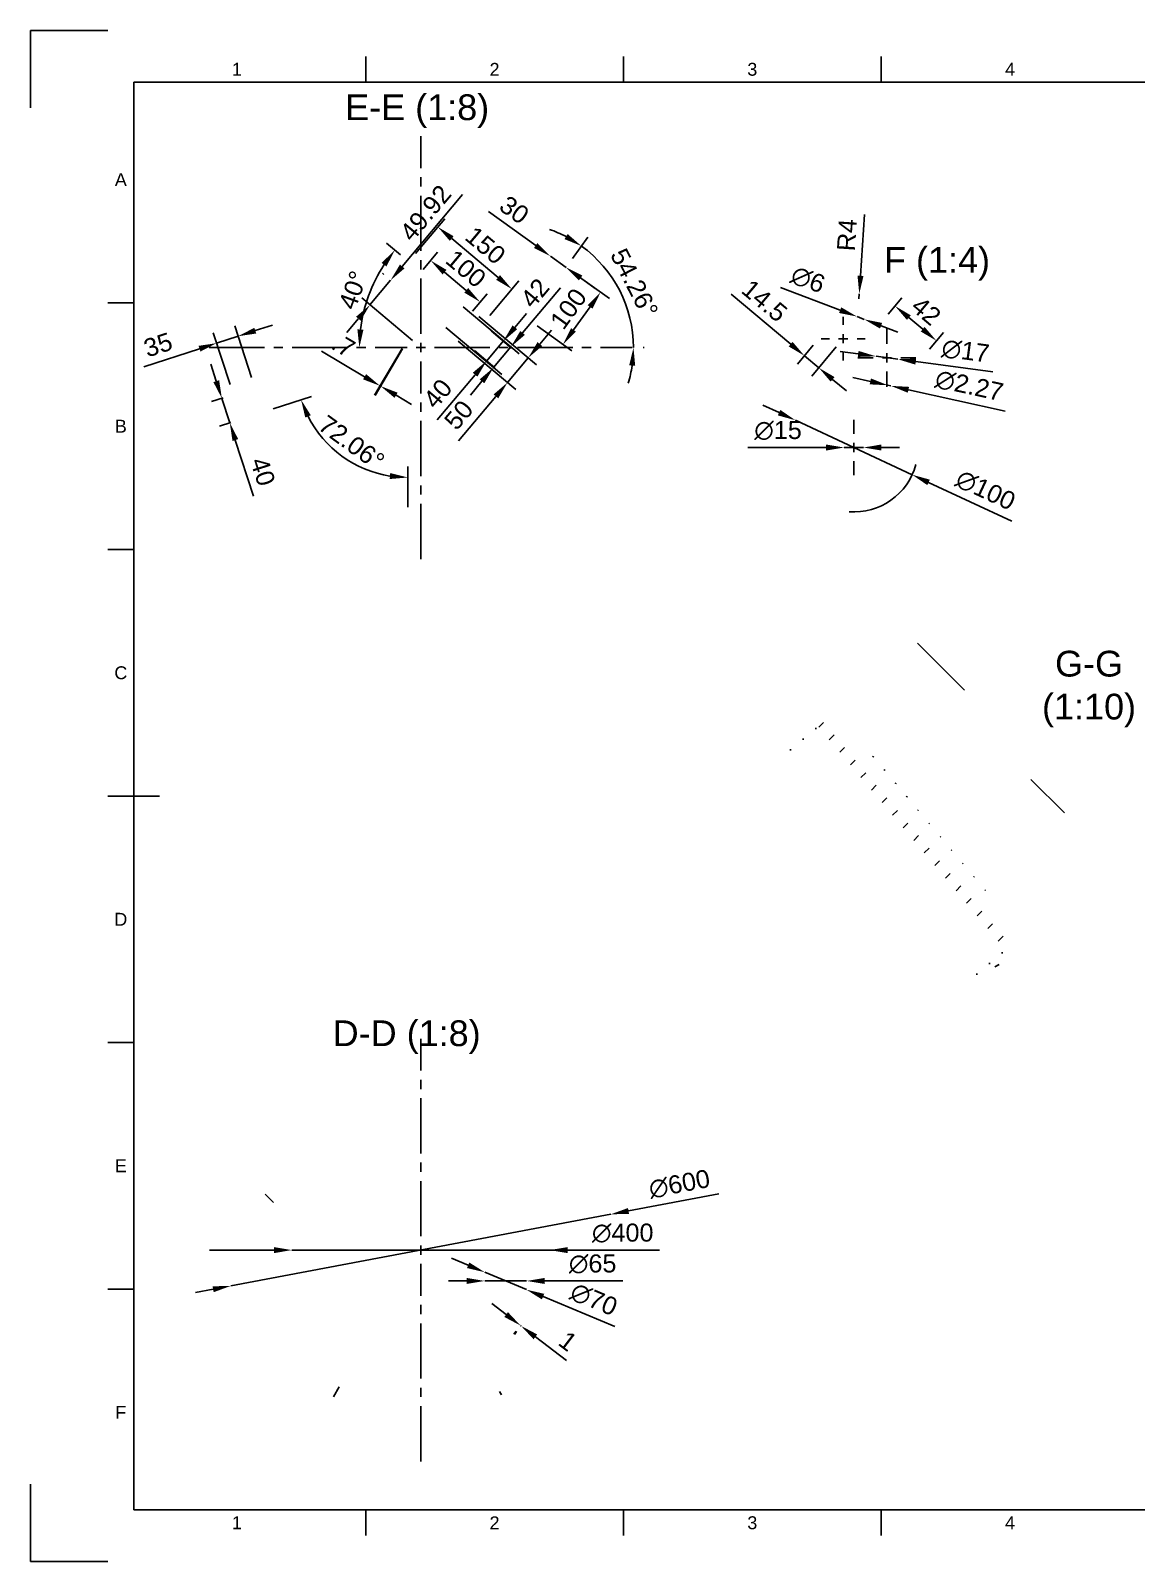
# Paper-space layout 'Sheet1' of a CAD drawing. Header units: millimetres. Extents: x 0 to 420, y 0 to 297.
# Drawn here: x 0 to 214.5, y 0 to 297 of the extents above; entities that cross this region are included whole.
import ezdxf
from ezdxf.enums import TextEntityAlignment as Align

# ---------------------------------------------------------------- set-up
doc = ezdxf.new("R2010")
doc.units = ezdxf.units.MM
doc.header["$LTSCALE"] = 0.75
doc.linetypes.add('CENTER2', pattern=[28.575, 19.05, -3.175, 3.175, -3.175])
for name, color, linetype, lineweight in [('Annotations', 7, 'Continuous', 25), ('Border', 7, 'Continuous', 25), ('Center Lines', 7, 'CENTER2', 25), ('Dimensions', 7, 'Continuous', 25), ('Hatching', 7, 'Continuous', 25)]:
    doc.layers.add(name, color=color, linetype=linetype, lineweight=lineweight)
doc.styles.add('FusionTitle', font='Arial.ttf')
doc.styles.get("Standard").update_dxf_attribs({"font": 'Arial.ttf'})
doc.dimstyles.new('ISO-25', dxfattribs={"dimtxt": 3.5, "dimasz": 3.5, "dimexe": 2.1, "dimexo": 2.1, "dimgap": 1.4, "dimtad": 1, "dimzin": 12, "dimdsep": 46, "dimtxsty": 'Standard', "dimcen": 0, "dimclrd": 256, "dimclre": 256, "dimclrt": 256, "dimazin": 3, "dimtp": 0.1, "dimtm": 0.1, "dimtfac": 0.714286, "dimtmove": 0, "dimatfit": 3, "dimfxl": 1, "dimtzin": 12, "dimarcsym": 0})

# ---------------------------------------------------------------- blocks, each defined once
blk = doc.blocks.new('ISO_A3_SHEET')
at = {"layer": 'Border'}
for p, q in [((65, 292), (65, 287)), ((115, 292), (115, 287)), ((165, 292), (165, 287)), ((410, 287), (20, 287)), ((20, 287), (20, 10)), ((15, 244.16666), (20, 244.16666)), ((15, 196.33333), (20, 196.33333)), ((15, 148.5), (25, 148.5)), ((15, 100.66667), (20, 100.66667)), ((15, 52.83334), (20, 52.83334)), ((20, 10), (410, 10)), ((65, 5), (65, 10)), ((115, 5), (115, 10)), ((165, 5), (165, 10))]:
    blk.add_line(p, q, dxfattribs=at)
at = {"layer": 'Defpoints'}
for p, q in [((15, 297), (0, 297)), ((0, 297), (0, 282)), ((0, 15), (0, 0)), ((0, 0), (15, 0))]:
    blk.add_line(p, q, dxfattribs=at)
at = {"layer": 'Border', "style": 'FusionTitle'}
for s, p in [('1', (40, 289.5)), ('2', (90, 289.5)), ('3', (140, 289.5)), ('4', (190, 289.5)), ('A', (17.5, 268.08333)), ('B', (17.5, 220.25)), ('C', (17.5, 172.41667)), ('D', (17.5, 124.58334)), ('E', (17.5, 76.75001)), ('F', (17.5, 28.91668)), ('1', (40, 7.5)), ('2', (90, 7.5)), ('3', (140, 7.5)), ('4', (190, 7.5))]:
    blk.add_text(s, height=2.5, dxfattribs=at).set_placement(p, align=Align.MIDDLE)
blk = doc.blocks.new('*D60')
at = {"layer": 'Defpoints', "color": 0, "transparency": 16777216}
for p in [(50.69, 60.4), (100.69, 60.4)]:
    blk.add_point(p, dxfattribs=at)
at = {"layer": 'Dimensions', "lineweight": -2, "transparency": 16777216}
for p, q in [((47.19, 60.4), (43.69, 60.4)), ((50.69, 60.4), (100.69, 60.4)), ((122.02, 60.4), (104.19, 60.4))]:
    blk.add_line(p, q, dxfattribs=at)
at = {"layer": 'Dimensions', "transparency": 16777216}
for points in [[(47.19, 60.98), (47.19, 59.81), (50.69, 60.4)], [(104.19, 60.98), (104.19, 59.81), (100.69, 60.4)]]:
    blk.add_solid(points, dxfattribs=at)
at = {"layer": 'Dimensions', "transparency": 16777216, "insert": (114.86, 63.68), "char_height": 3.5, "attachment_point": 5}
blk.add_mtext('∅400', dxfattribs=at)
blk = doc.blocks.new('*D61')
at = {"layer": 'Defpoints', "color": 0, "transparency": 16777216}
for p in [(112.54, 67.34), (38.84, 53.45)]:
    blk.add_point(p, dxfattribs=at)
at = {"layer": 'Dimensions', "lineweight": -2, "transparency": 16777216}
for p, q in [((133.5, 71.29), (115.98, 67.99)), ((38.84, 53.45), (112.54, 67.34)), ((35.4, 52.8), (31.96, 52.15))]:
    blk.add_line(p, q, dxfattribs=at)
at = {"layer": 'Dimensions', "transparency": 16777216}
for points in [[(115.88, 68.56), (116.09, 67.42), (112.54, 67.34)], [(35.3, 53.37), (35.51, 52.23), (38.84, 53.45)]]:
    blk.add_solid(points, dxfattribs=at)
at = {"layer": 'Dimensions', "transparency": 16777216, "insert": (125.86, 73.19), "char_height": 3.5, "attachment_point": 5, "rotation": 10.6764}
blk.add_mtext('∅600', dxfattribs=at)
blk = doc.blocks.new('*D62')
at = {"layer": 'Defpoints', "color": 0, "transparency": 16777216}
for p in [(88.08, 54.41), (96.2, 54.41)]:
    blk.add_point(p, dxfattribs=at)
at = {"layer": 'Dimensions', "lineweight": -2, "transparency": 16777216}
for p, q in [((84.58, 54.41), (81.08, 54.41)), ((88.08, 54.41), (96.2, 54.41)), ((114.85, 54.41), (99.7, 54.41))]:
    blk.add_line(p, q, dxfattribs=at)
at = {"layer": 'Dimensions', "transparency": 16777216}
for points in [[(84.58, 54.99), (84.58, 53.83), (88.08, 54.41)], [(99.7, 54.99), (99.7, 53.83), (96.2, 54.41)]]:
    blk.add_solid(points, dxfattribs=at)
at = {"layer": 'Dimensions', "transparency": 16777216, "insert": (109.03, 57.69), "char_height": 3.5, "attachment_point": 5}
blk.add_mtext('∅65', dxfattribs=at)
blk = doc.blocks.new('*D63')
at = {"layer": 'Defpoints', "color": 0, "transparency": 16777216}
for p in [(88.1, 56.1), (96.17, 52.72)]:
    blk.add_point(p, dxfattribs=at)
at = {"layer": 'Dimensions', "lineweight": -2, "transparency": 16777216}
for p, q in [((84.87, 57.45), (81.65, 58.8)), ((88.1, 56.1), (96.17, 52.72)), ((113.34, 45.54), (99.4, 51.37))]:
    blk.add_line(p, q, dxfattribs=at)
at = {"layer": 'Dimensions', "transparency": 16777216}
for points in [[(85.1, 57.99), (84.65, 56.91), (88.1, 56.1)], [(99.63, 51.91), (99.18, 50.83), (96.17, 52.72)]]:
    blk.add_solid(points, dxfattribs=at)
at = {"layer": 'Dimensions', "transparency": 16777216, "insert": (109.25, 50.81), "char_height": 3.5, "attachment_point": 5, "rotation": 337.2905}
blk.add_mtext('∅70', dxfattribs=at)
blk = doc.blocks.new('*U64')
at = {"layer": 'Center Lines', "color": 0, "ltscale": 0.75, "transparency": 16777216}
for p, q in [((0, 2.68), (0, 41)), ((-41, 0), (-2.68, 0)), ((2.68, 0), (41, 0)), ((0, -41), (0, -2.68))]:
    blk.add_line(p, q, dxfattribs=at)
at = {"layer": 'Center Lines', "color": 0, "linetype": 'Continuous', "ltscale": 0.75, "transparency": 16777216}
for p, q in [((-0.89, 0), (0.89, 0)), ((0, -0.89), (0, 0.89))]:
    blk.add_line(p, q, dxfattribs=at)
blk = doc.blocks.new('*U65')
at = {"layer": 'Center Lines', "color": 0, "ltscale": 0.75, "transparency": 16777216}
for p, q in [((0, 2.68), (0, 41)), ((-41, 0), (-2.68, 0)), ((2.68, 0), (41, 0)), ((0, -41), (0, -2.68))]:
    blk.add_line(p, q, dxfattribs=at)
at = {"layer": 'Center Lines', "color": 0, "linetype": 'Continuous', "ltscale": 0.75, "transparency": 16777216}
for p, q in [((-0.89, 0), (0.89, 0)), ((0, -0.89), (0, 0.89))]:
    blk.add_line(p, q, dxfattribs=at)
blk = doc.blocks.new('*D66')
at = {"layer": 'Defpoints', "color": 0, "transparency": 16777216}
for p in [(95.13, 45.69), (95.46, 46.32), (95.56, 46.25)]:
    blk.add_point(p, dxfattribs=at)
at = {"layer": 'Dimensions', "lineweight": -2, "transparency": 16777216}
for p, q in [((92.25, 47.89), (89.46, 50.01)), ((94.19, 44.65), (93.76, 44.09)), ((94.28, 44.58), (93.86, 44.02)), ((95.03, 45.76), (95.13, 45.69)), ((97.92, 43.57), (103.95, 38.97))]:
    blk.add_line(p, q, dxfattribs=at)
at = {"layer": 'Dimensions', "transparency": 16777216}
for points in [[(92.6, 48.35), (91.9, 47.42), (95.03, 45.76)], [(98.27, 44.03), (97.56, 43.1), (95.13, 45.69)]]:
    blk.add_solid(points, dxfattribs=at)
at = {"layer": 'Dimensions', "transparency": 16777216, "insert": (104.24, 42.72), "char_height": 3.5, "attachment_point": 5, "rotation": 322.692}
blk.add_mtext('1', dxfattribs=at)
blk = doc.blocks.new('*D71')
at = {"layer": 'Defpoints', "color": 0, "transparency": 16777216}
for p in [(45.02, 222.96), (40.86, 221.62), (57, 217.52), (73.2, 202.43), (73.2, 198.08)]:
    blk.add_point(p, dxfattribs=at)
at = {"layer": 'Dimensions', "lineweight": -2, "transparency": 16777216}
for p, q in [((47.02, 223.61), (54.47, 226.02)), ((73.2, 204.53), (73.2, 212.4))]:
    blk.add_line(p, q, dxfattribs=at)
blk.add_arc((73.2, 232.08), 21.79, 207.15, 260.7852, dxfattribs=at)
at = {"layer": 'Dimensions', "transparency": 16777216}
for points in [[(53.28, 221.92), (54.35, 222.37), (52.47, 225.37)], [(69.76, 211.16), (69.66, 210), (73.2, 210.3)]]:
    blk.add_solid(points, dxfattribs=at)
at = {"layer": 'Dimensions', "transparency": 16777216, "insert": (62.26, 217.04), "char_height": 3.5, "attachment_point": 5, "rotation": 323.9676}
blk.add_mtext('72.06°', dxfattribs=at)
blk = doc.blocks.new('*D72')
at = {"layer": 'Defpoints', "color": 0, "transparency": 16777216}
for p in [(39.32, 226.37), (38.64, 220.9), (40.86, 221.62)]:
    blk.add_point(p, dxfattribs=at)
at = {"layer": 'Dimensions', "lineweight": -2, "transparency": 16777216}
for p, q in [((36.02, 228.98), (34.94, 232.31)), ((37.32, 225.73), (35.1, 225.01)), ((37.1, 225.65), (38.64, 220.9)), ((38.86, 220.97), (36.64, 220.25)), ((39.71, 217.57), (43.24, 206.68))]:
    blk.add_line(p, q, dxfattribs=at)
at = {"layer": 'Dimensions', "transparency": 16777216}
for points in [[(36.57, 229.16), (35.46, 228.8), (37.1, 225.65)], [(40.27, 217.74), (39.16, 217.39), (38.64, 220.9)]]:
    blk.add_solid(points, dxfattribs=at)
at = {"layer": 'Dimensions', "transparency": 16777216, "insert": (45.05, 211.44), "char_height": 3.5, "attachment_point": 5, "rotation": 287.9352}
blk.add_mtext('40', dxfattribs=at)
blk = doc.blocks.new('*D73')
at = {"layer": 'Defpoints', "color": 0, "transparency": 16777216}
for p in [(36.09, 236.36), (39.32, 226.37), (43.48, 227.72)]:
    blk.add_point(p, dxfattribs=at)
at = {"layer": 'Dimensions', "lineweight": -2, "transparency": 16777216}
for p, q in [((38.68, 228.37), (35.44, 238.36)), ((40.25, 237.71), (36.09, 236.36)), ((42.84, 229.72), (39.6, 239.71)), ((43.58, 238.79), (46.91, 239.87)), ((32.76, 235.28), (21.97, 231.79))]:
    blk.add_line(p, q, dxfattribs=at)
at = {"layer": 'Dimensions', "transparency": 16777216}
for points in [[(43.4, 239.34), (43.76, 238.23), (40.25, 237.71)], [(32.58, 235.84), (32.94, 234.73), (36.09, 236.36)]]:
    blk.add_solid(points, dxfattribs=at)
at = {"layer": 'Dimensions', "transparency": 16777216, "insert": (24.72, 236.03), "char_height": 3.5, "attachment_point": 5, "rotation": 17.9352}
blk.add_mtext('35', dxfattribs=at)
blk = doc.blocks.new('*U74')
at = {"layer": 'Center Lines', "color": 0, "ltscale": 0.75, "transparency": 16777216}
for p, q in [((0, 2.68), (0, 41.03)), ((-41.03, 0), (-2.68, 0)), ((2.68, 0), (41.03, 0)), ((0, -41.03), (0, -2.68))]:
    blk.add_line(p, q, dxfattribs=at)
at = {"layer": 'Center Lines', "color": 0, "linetype": 'Continuous', "ltscale": 0.75, "transparency": 16777216}
for p, q in [((-0.89, 0), (0.89, 0)), ((0, -0.89), (0, 0.89))]:
    blk.add_line(p, q, dxfattribs=at)
blk = doc.blocks.new('*D75')
at = {"layer": 'Defpoints', "color": 0, "transparency": 16777216}
for p in [(73.34, 252.15), (66.9, 248.7), (87.7, 240.1), (34.66, 235.5), (73.02, 235.5)]:
    blk.add_point(p, dxfattribs=at)
at = {"layer": 'Dimensions', "lineweight": -2, "transparency": 16777216}
blk.add_line((71.73, 253.5), (69.04, 255.76), dxfattribs=at)
blk.add_arc((93.18, 235.5), 29.41, 146.8221, 173.1779, dxfattribs=at)
at = {"layer": 'Dimensions', "transparency": 16777216}
for points in [[(68.09, 251.94), (69.03, 251.25), (70.65, 254.41)], [(64.56, 238.96), (63.39, 239.03), (63.77, 235.5)]]:
    blk.add_solid(points, dxfattribs=at)
at = {"layer": 'Dimensions', "transparency": 16777216, "insert": (62.55, 246.65), "char_height": 3.5, "attachment_point": 5, "rotation": 70}
blk.add_mtext('40°', dxfattribs=at)
blk = doc.blocks.new('*D76')
at = {"layer": 'Defpoints', "color": 0, "transparency": 16777216}
for p in [(74.79, 249.02), (87.19, 244.35), (84.36, 240.98)]:
    blk.add_point(p, dxfattribs=at)
at = {"layer": 'Dimensions', "lineweight": -2, "transparency": 16777216}
for p, q in [((76.14, 250.63), (78.96, 254)), ((80.29, 250.14), (84.51, 246.6)), ((85.71, 242.59), (88.54, 245.96))]:
    blk.add_line(p, q, dxfattribs=at)
at = {"layer": 'Dimensions', "transparency": 16777216}
for points in [[(80.67, 250.58), (79.92, 249.69), (77.61, 252.39)], [(84.88, 247.05), (84.13, 246.16), (87.19, 244.35)]]:
    blk.add_solid(points, dxfattribs=at)
at = {"layer": 'Dimensions', "transparency": 16777216, "insert": (84.45, 250.81), "char_height": 3.5, "attachment_point": 5, "rotation": 320}
blk.add_mtext('100', dxfattribs=at)
blk = doc.blocks.new('*D77')
at = {"layer": 'Defpoints', "color": 0, "transparency": 16777216}
for p in [(73.34, 252.15), (93.36, 246.85), (87.7, 240.1)]:
    blk.add_point(p, dxfattribs=at)
at = {"layer": 'Dimensions', "lineweight": -2, "transparency": 16777216}
for p, q in [((74.69, 253.76), (80.35, 260.51)), ((81.68, 256.65), (90.68, 249.1)), ((89.05, 241.71), (94.71, 248.46))]:
    blk.add_line(p, q, dxfattribs=at)
at = {"layer": 'Dimensions', "transparency": 16777216}
for points in [[(82.06, 257.1), (81.31, 256.21), (79, 258.9)], [(91.06, 249.55), (90.31, 248.65), (93.36, 246.85)]]:
    blk.add_solid(points, dxfattribs=at)
at = {"layer": 'Dimensions', "transparency": 16777216, "insert": (88.23, 255.32), "char_height": 3.5, "attachment_point": 5, "rotation": 320}
blk.add_mtext('150', dxfattribs=at)
blk = doc.blocks.new('*D78')
at = {"layer": 'Defpoints', "color": 0, "transparency": 16777216}
for p in [(87.7, 240.1), (84.49, 236.27), (88.47, 232.92)]:
    blk.add_point(p, dxfattribs=at)
at = {"layer": 'Dimensions', "lineweight": -2, "transparency": 16777216}
for p, q in [((93.94, 239.43), (96.19, 242.12)), ((89.31, 238.75), (93.3, 235.4)), ((86.09, 234.92), (90.08, 231.57)), ((91.69, 236.75), (88.47, 232.92)), ((86.22, 230.24), (78.87, 221.48))]:
    blk.add_line(p, q, dxfattribs=at)
at = {"layer": 'Dimensions', "transparency": 16777216}
for points in [[(93.49, 239.81), (94.38, 239.06), (91.69, 236.75)], [(85.78, 230.62), (86.67, 229.87), (88.47, 232.92)]]:
    blk.add_solid(points, dxfattribs=at)
at = {"layer": 'Dimensions', "transparency": 16777216, "insert": (78.98, 226.57), "char_height": 3.5, "attachment_point": 5, "rotation": 50}
blk.add_mtext('40', dxfattribs=at)
blk = doc.blocks.new('*D79')
at = {"layer": 'Defpoints', "color": 0, "transparency": 16777216}
for p in [(82.32, 244.78), (78.95, 240.75), (93.18, 235.66)]:
    blk.add_point(p, dxfattribs=at)
at = {"layer": 'Dimensions', "lineweight": -2, "transparency": 16777216}
for p, q in [((95.43, 238.34), (102.77, 247.09)), ((83.93, 243.43), (94.79, 234.31)), ((80.56, 239.4), (91.42, 230.29)), ((89.81, 231.64), (93.18, 235.66)), ((87.56, 228.96), (85.31, 226.28))]:
    blk.add_line(p, q, dxfattribs=at)
at = {"layer": 'Dimensions', "transparency": 16777216}
for points in [[(94.99, 238.72), (95.88, 237.97), (93.18, 235.66)], [(87.11, 229.33), (88.01, 228.58), (89.81, 231.64)]]:
    blk.add_solid(points, dxfattribs=at)
at = {"layer": 'Dimensions', "transparency": 16777216, "insert": (97.81, 246.09), "char_height": 3.5, "attachment_point": 5, "rotation": 50}
blk.add_mtext('42', dxfattribs=at)
blk = doc.blocks.new('*D80')
at = {"layer": 'Defpoints', "color": 0, "transparency": 16777216}
for p in [(85.32, 242.91), (81.31, 238.12), (92.51, 228.72)]:
    blk.add_point(p, dxfattribs=at)
at = {"layer": 'Dimensions', "lineweight": -2, "transparency": 16777216}
for p, q in [((86.93, 241.56), (98.14, 232.16)), ((98.78, 236.19), (101.03, 238.87)), ((82.92, 236.77), (94.12, 227.37)), ((96.53, 233.51), (92.51, 228.72)), ((90.26, 226.04), (83, 217.38))]:
    blk.add_line(p, q, dxfattribs=at)
at = {"layer": 'Dimensions', "transparency": 16777216}
for points in [[(98.33, 236.56), (99.23, 235.81), (96.53, 233.51)], [(89.81, 226.41), (90.71, 225.66), (92.51, 228.72)]]:
    blk.add_solid(points, dxfattribs=at)
at = {"layer": 'Dimensions', "transparency": 16777216, "insert": (83.06, 222.42), "char_height": 3.5, "attachment_point": 5, "rotation": 50}
blk.add_mtext('50', dxfattribs=at)
blk = doc.blocks.new('*D81')
at = {"layer": 'Defpoints', "color": 0, "transparency": 16777216}
for p in [(103.86, 251.06), (96.56, 240.92), (115.75, 243.04), (78.37, 235.5), (116.73, 235.5)]:
    blk.add_point(p, dxfattribs=at)
at = {"layer": 'Dimensions', "lineweight": -2, "transparency": 16777216}
for p, q in [((105.09, 252.77), (108.07, 256.92)), ((118.83, 235.5), (119.05, 235.5))]:
    blk.add_line(p, q, dxfattribs=at)
for start, end in [(62.5294, 70.7946), (0, 54.2641), (343.4695, 351.7347)]:
    blk.add_arc((92.66, 235.5), 24.28, start, end, dxfattribs=at)
at = {"layer": 'Dimensions', "transparency": 16777216}
for points in [[(104.17, 257.54), (103.56, 256.55), (106.85, 255.21)], [(116.11, 232.05), (117.28, 231.97), (116.95, 235.5)]]:
    blk.add_solid(points, dxfattribs=at)
at = {"layer": 'Dimensions', "transparency": 16777216, "insert": (117.11, 248.03), "char_height": 3.5, "attachment_point": 5, "rotation": 297.132}
blk.add_mtext('54.26°', dxfattribs=at)
blk = doc.blocks.new('*U84')
at = {"layer": 'Center Lines', "color": 0, "ltscale": 0.75, "transparency": 16777216}
for p, q in [((0, 2.68), (0, 5.38)), ((-5.38, 0), (-2.68, 0)), ((2.68, 0), (5.38, 0)), ((0, -5.38), (0, -2.68))]:
    blk.add_line(p, q, dxfattribs=at)
at = {"layer": 'Center Lines', "color": 0, "linetype": 'Continuous', "ltscale": 0.75, "transparency": 16777216}
for p, q in [((-0.89, 0), (0.89, 0)), ((0, -0.89), (0, 0.89))]:
    blk.add_line(p, q, dxfattribs=at)
blk = doc.blocks.new('*U85')
at = {"layer": 'Center Lines', "color": 0, "linetype": 'Continuous', "ltscale": 0.75, "transparency": 16777216}
for p, q in [((-0.89, 0), (0.89, 0)), ((0, -0.89), (0, 0.89))]:
    blk.add_line(p, q, dxfattribs=at)
blk = doc.blocks.new('*U86')
at = {"layer": 'Center Lines', "color": 0, "linetype": 'Continuous', "ltscale": 0.75, "transparency": 16777216}
for p, q in [((-0.89, 0), (0.89, 0)), ((0, -0.89), (0, 0.89))]:
    blk.add_line(p, q, dxfattribs=at)
blk = doc.blocks.new('*U87')
at = {"layer": 'Center Lines', "color": 0, "ltscale": 0.75, "transparency": 16777216}
for p, q in [((0, 2.68), (0, 5.62)), ((-5.62, 0), (-2.68, 0)), ((2.68, 0), (5.62, 0)), ((0, -5.62), (0, -2.68))]:
    blk.add_line(p, q, dxfattribs=at)
at = {"layer": 'Center Lines', "color": 0, "linetype": 'Continuous', "ltscale": 0.75, "transparency": 16777216}
for p, q in [((-0.89, 0), (0.89, 0)), ((0, -0.89), (0, 0.89))]:
    blk.add_line(p, q, dxfattribs=at)
blk = doc.blocks.new('*D88')
at = {"layer": 'Defpoints', "color": 0, "transparency": 16777216}
for p in [(160.31, 241.52), (161.71, 240.98)]:
    blk.add_point(p, dxfattribs=at)
at = {"layer": 'Dimensions', "lineweight": -2, "transparency": 16777216}
for p, q in [((145.45, 247.18), (157.04, 242.76)), ((161.71, 240.98), (160.31, 241.52)), ((164.98, 239.74), (168.25, 238.49))]:
    blk.add_line(p, q, dxfattribs=at)
at = {"layer": 'Dimensions', "transparency": 16777216}
for points in [[(157.25, 243.31), (156.83, 242.22), (160.31, 241.52)], [(165.19, 240.28), (164.77, 239.19), (161.71, 240.98)]]:
    blk.add_solid(points, dxfattribs=at)
at = {"layer": 'Dimensions', "transparency": 16777216, "insert": (150.78, 248.67), "char_height": 3.5, "attachment_point": 5, "rotation": 339.1315}
blk.add_mtext('∅6', dxfattribs=at)
blk = doc.blocks.new('*D89')
at = {"layer": 'Defpoints', "color": 0, "transparency": 16777216}
for p in [(157.81, 216.11), (161.56, 216.11)]:
    blk.add_point(p, dxfattribs=at)
at = {"layer": 'Dimensions', "lineweight": -2, "transparency": 16777216}
for p, q in [((139.16, 216.11), (154.31, 216.11)), ((161.56, 216.11), (157.81, 216.11)), ((165.06, 216.11), (168.56, 216.11))]:
    blk.add_line(p, q, dxfattribs=at)
at = {"layer": 'Dimensions', "transparency": 16777216}
for points in [[(154.31, 216.7), (154.31, 215.53), (157.81, 216.11)], [(165.06, 216.7), (165.06, 215.53), (161.56, 216.11)]]:
    blk.add_solid(points, dxfattribs=at)
at = {"layer": 'Dimensions', "transparency": 16777216, "insert": (144.99, 219.4), "char_height": 3.5, "attachment_point": 5}
blk.add_mtext('∅15', dxfattribs=at)
blk = doc.blocks.new('*D90')
at = {"layer": 'Defpoints', "color": 0, "transparency": 16777216}
for p in [(100.82, 253.25), (100.82, 253.25), (103.86, 251.06)]:
    blk.add_point(p, dxfattribs=at)
at = {"layer": 'Dimensions', "lineweight": -2, "transparency": 16777216}
for p, q in [((97.98, 255.3), (88.8, 261.9)), ((103.86, 251.06), (100.82, 253.25)), ((106.7, 249.02), (109.54, 246.98))]:
    blk.add_line(p, q, dxfattribs=at)
at = {"layer": 'Dimensions', "transparency": 16777216}
for points in [[(98.32, 255.77), (97.64, 254.83), (100.82, 253.25)], [(107.04, 249.49), (106.36, 248.55), (103.86, 251.06)]]:
    blk.add_solid(points, dxfattribs=at)
at = {"layer": 'Dimensions', "transparency": 16777216, "insert": (93.83, 262.21), "char_height": 3.5, "attachment_point": 5, "rotation": 324.2641}
blk.add_mtext('30', dxfattribs=at)
blk = doc.blocks.new('*D91')
at = {"layer": 'Defpoints', "color": 0, "transparency": 16777216}
for p in [(103.86, 251.06), (110.57, 246.24), (96.56, 240.92)]:
    blk.add_point(p, dxfattribs=at)
at = {"layer": 'Dimensions', "lineweight": -2, "transparency": 16777216}
for p, q in [((105.57, 249.84), (112.27, 245.01)), ((105.31, 238.93), (108.52, 243.4)), ((98.27, 239.69), (104.97, 234.87))]:
    blk.add_line(p, q, dxfattribs=at)
at = {"layer": 'Dimensions', "transparency": 16777216}
for points in [[(108.05, 243.74), (109, 243.06), (110.57, 246.24)], [(104.84, 239.27), (105.78, 238.59), (103.27, 236.09)]]:
    blk.add_solid(points, dxfattribs=at)
at = {"layer": 'Dimensions', "transparency": 16777216, "insert": (104.33, 243.03), "char_height": 3.5, "attachment_point": 5, "rotation": 54.2641}
blk.add_mtext('100', dxfattribs=at)
blk = doc.blocks.new('*D92')
at = {"layer": 'Defpoints', "color": 0, "transparency": 16777216}
for p in [(164.99, 240.36), (175.73, 236.82), (173.03, 233.61)]:
    blk.add_point(p, dxfattribs=at)
at = {"layer": 'Dimensions', "lineweight": -2, "transparency": 16777216}
for p, q in [((166.34, 241.96), (169.03, 245.18)), ((170.37, 241.32), (173.05, 239.07)), ((174.38, 235.22), (177.08, 238.43))]:
    blk.add_line(p, q, dxfattribs=at)
at = {"layer": 'Dimensions', "transparency": 16777216}
for points in [[(170.74, 241.76), (169.99, 240.87), (167.68, 243.57)], [(173.42, 239.51), (172.67, 238.62), (175.73, 236.82)]]:
    blk.add_solid(points, dxfattribs=at)
at = {"layer": 'Dimensions', "transparency": 16777216, "insert": (173.74, 242.61), "char_height": 3.5, "attachment_point": 5, "rotation": 320}
blk.add_mtext('42', dxfattribs=at)
blk = doc.blocks.new('*D93')
at = {"layer": 'Defpoints', "color": 0, "transparency": 16777216}
for p in [(164.01, 233.81), (168.22, 233.24)]:
    blk.add_point(p, dxfattribs=at)
at = {"layer": 'Dimensions', "lineweight": -2, "transparency": 16777216}
for p, q in [((160.54, 234.27), (157.07, 234.73)), ((164.01, 233.81), (168.22, 233.24)), ((186.68, 230.79), (171.69, 232.78))]:
    blk.add_line(p, q, dxfattribs=at)
at = {"layer": 'Dimensions', "transparency": 16777216}
for points in [[(160.62, 234.85), (160.46, 233.69), (164.01, 233.81)], [(171.77, 233.36), (171.62, 232.2), (168.22, 233.24)]]:
    blk.add_solid(points, dxfattribs=at)
at = {"layer": 'Dimensions', "transparency": 16777216, "insert": (181.35, 234.81), "char_height": 3.5, "attachment_point": 5, "rotation": 352.4167}
blk.add_mtext('∅17', dxfattribs=at)
blk = doc.blocks.new('*D94')
at = {"layer": 'Defpoints', "color": 0, "transparency": 16777216}
for p in [(166.32, 228.19), (166.87, 228.07)]:
    blk.add_point(p, dxfattribs=at)
at = {"layer": 'Dimensions', "lineweight": -2, "transparency": 16777216}
for p, q in [((162.9, 228.94), (159.48, 229.69)), ((166.32, 228.19), (166.87, 228.07)), ((189.04, 223.19), (170.29, 227.32))]:
    blk.add_line(p, q, dxfattribs=at)
at = {"layer": 'Dimensions', "transparency": 16777216}
for points in [[(163.02, 229.51), (162.77, 228.37), (166.32, 228.19)], [(170.41, 227.88), (170.16, 226.75), (166.87, 228.07)]]:
    blk.add_solid(points, dxfattribs=at)
at = {"layer": 'Dimensions', "transparency": 16777216, "insert": (182.08, 228.09), "char_height": 3.5, "attachment_point": 5, "rotation": 347.5951}
blk.add_mtext('∅2.27', dxfattribs=at)
blk = doc.blocks.new('*D95')
at = {"layer": 'Defpoints', "color": 0, "transparency": 16777216}
for p in [(148.36, 221.4), (171.01, 210.83)]:
    blk.add_point(p, dxfattribs=at)
at = {"layer": 'Dimensions', "lineweight": -2, "transparency": 16777216}
for p, q in [((145.19, 222.88), (142.01, 224.36)), ((148.36, 221.4), (171.01, 210.83)), ((190.34, 201.81), (174.19, 209.35))]:
    blk.add_line(p, q, dxfattribs=at)
blk.add_arc((159.69, 216.11), 12.5, 265.8007, 344.6166, dxfattribs=at)
at = {"layer": 'Dimensions', "transparency": 16777216}
for points in [[(145.43, 223.41), (144.94, 222.35), (148.36, 221.4)], [(174.43, 209.88), (173.94, 208.82), (171.01, 210.83)]]:
    blk.add_solid(points, dxfattribs=at)
at = {"layer": 'Dimensions', "transparency": 16777216, "insert": (185.24, 207.82), "char_height": 3.5, "attachment_point": 5, "rotation": 334.991}
blk.add_mtext('∅100', dxfattribs=at)
blk = doc.blocks.new('*U102')
at = {"layer": 'Center Lines', "color": 0, "ltscale": 0.75, "transparency": 16777216}
for p, q in [((0, 2.68), (0, 4.25)), ((-4.25, 0), (-2.68, 0)), ((2.68, 0), (4.25, 0)), ((0, -4.25), (0, -2.68))]:
    blk.add_line(p, q, dxfattribs=at)
at = {"layer": 'Center Lines', "color": 0, "linetype": 'Continuous', "ltscale": 0.75, "transparency": 16777216}
for p, q in [((-0.89, 0), (0.89, 0)), ((0, -0.89), (0, 0.89))]:
    blk.add_line(p, q, dxfattribs=at)
blk = doc.blocks.new('*D103')
at = {"layer": 'Defpoints', "color": 0, "transparency": 16777216}
for p in [(153.17, 237.55), (157.63, 237.23), (150.12, 233.91)]:
    blk.add_point(p, dxfattribs=at)
at = {"layer": 'Dimensions', "lineweight": -2, "transparency": 16777216}
for p, q in [((147.44, 236.16), (135.88, 245.86)), ((151.82, 235.94), (148.77, 232.3)), ((156.28, 235.62), (151.55, 229.97)), ((152.9, 231.58), (150.12, 233.91)), ((155.58, 229.33), (158.26, 227.08))]:
    blk.add_line(p, q, dxfattribs=at)
at = {"layer": 'Dimensions', "transparency": 16777216}
for points in [[(147.81, 236.61), (147.06, 235.72), (150.12, 233.91)], [(155.95, 229.78), (155.2, 228.89), (152.9, 231.58)]]:
    blk.add_solid(points, dxfattribs=at)
at = {"layer": 'Dimensions', "transparency": 16777216, "insert": (142.37, 244.58), "char_height": 3.5, "attachment_point": 5, "rotation": 320}
blk.add_mtext('14.5', dxfattribs=at)
blk = doc.blocks.new('*D104')
at = {"layer": 'Defpoints', "color": 0, "transparency": 16777216}
for p in [(160.69, 244.95), (160.75, 245.95)]:
    blk.add_point(p, dxfattribs=at)
at = {"layer": 'Dimensions', "lineweight": -2, "transparency": 16777216}
for p, q in [((161.78, 261.34), (160.98, 249.44)), ((160.69, 244.95), (160.75, 245.95))]:
    blk.add_line(p, q, dxfattribs=at)
at = {"layer": 'Dimensions', "transparency": 16777216}
blk.add_solid([(160.4, 249.48), (161.57, 249.4), (160.75, 245.95)], dxfattribs=at)
at = {"layer": 'Dimensions', "transparency": 16777216, "insert": (158.35, 257.35), "char_height": 3.5, "attachment_point": 5, "rotation": 86.1938}
blk.add_mtext('R4', dxfattribs=at)
blk = doc.blocks.new('*D109')
at = {"layer": 'Defpoints', "color": 0, "transparency": 16777216}
for p in [(73.13, 237.12), (73.21, 237.07), (67.8, 228.07)]:
    blk.add_point(p, dxfattribs=at)
at = {"layer": 'Dimensions', "lineweight": -2, "transparency": 16777216}
for p, q in [((64.79, 229.85), (56.42, 234.78)), ((72.07, 235.31), (66.74, 226.26)), ((72.14, 235.26), (66.81, 226.22)), ((67.88, 228.03), (67.8, 228.07)), ((70.89, 226.25), (73.91, 224.47))]:
    blk.add_line(p, q, dxfattribs=at)
at = {"layer": 'Dimensions', "transparency": 16777216}
for points in [[(65.08, 230.35), (64.49, 229.34), (67.8, 228.07)], [(71.19, 226.75), (70.6, 225.75), (67.88, 228.03)]]:
    blk.add_solid(points, dxfattribs=at)
at = {"layer": 'Dimensions', "transparency": 16777216, "insert": (60.69, 235.91), "char_height": 3.5, "attachment_point": 5, "rotation": 329.4915}
blk.add_mtext('.7', dxfattribs=at)
blk = doc.blocks.new('*D110')
at = {"layer": 'Defpoints', "color": 0, "transparency": 16777216}
for p in [(69.83, 248.56), (70.12, 248.32), (75.69, 235.5)]:
    blk.add_point(p, dxfattribs=at)
at = {"layer": 'Dimensions', "lineweight": -2, "transparency": 16777216}
for p, q in [((72.08, 251.24), (83.79, 265.2)), ((68.51, 249.67), (68.23, 249.91)), ((65.82, 243.78), (69.83, 248.56)), ((74.09, 236.85), (64.22, 245.13)), ((63.57, 241.1), (61.32, 238.42))]:
    blk.add_line(p, q, dxfattribs=at)
at = {"layer": 'Dimensions', "transparency": 16777216}
for points in [[(71.64, 251.62), (72.53, 250.87), (69.83, 248.56)], [(63.13, 241.48), (64.02, 240.73), (65.82, 243.78)]]:
    blk.add_solid(points, dxfattribs=at)
at = {"layer": 'Dimensions', "transparency": 16777216, "insert": (76.62, 261.61), "char_height": 3.5, "attachment_point": 5, "rotation": 50}
blk.add_mtext('49.92', dxfattribs=at)

psp = doc.layouts.new('Sheet1')

# ---------------------------------------------------------------- hatches: boundary and pattern name
at = {"layer": 'Hatching'}
h = psp.add_hatch(dxfattribs=at)
h.set_pattern_fill('ANSI31', color=256, angle=90, style=0)
edge = h.paths.add_edge_path(flags=0)
edge.add_spline(control_points=[(172.2673, 178.2329), (172.2663, 178.233), (172.2653, 178.2331), (172.2333, 178.2365), (172.196, 178.2332), (172.1372, 178.2154), (172.1052, 178.1982), (172.082, 178.1787)], knot_values=[-0.18741602, -0.18741602, -0.18741602, -0.18741602, -0.18442215, -0.18442215, -0.09081102, -0.09081102, 0, 0, 0, 0], degree=3, periodic=0)
edge.add_line((172.082, 178.1787), (171.9315, 178.0525))
edge.add_line((171.9315, 178.0525), (208.2897, 134.7225))
edge.add_line((208.2897, 134.7225), (208.4401, 134.8488))
edge.add_spline(control_points=[(208.4401, 134.8488), (208.4633, 134.8682), (208.4858, 134.8967), (208.5135, 134.9516), (208.5233, 134.9878), (208.5255, 135.0199), (208.5256, 135.0209), (208.5256, 135.0219)], knot_values=[0, 0, 0, 0, 0.09081102, 0.09081102, 0.18442215, 0.18442215, 0.18741602, 0.18741602, 0.18741602, 0.18741602], degree=3, periodic=0)
edge.add_spline(control_points=[(208.5256, 135.0219), (208.5652, 135.7084), (208.6022, 136.3725)], knot_values=[0, 0, 0, 1.35273029, 1.35273029, 1.35273029], weights=[1, 1.00013984, 1], degree=2, periodic=0)
edge.add_line((208.6022, 136.3725), (204.6024, 141.1392))
edge.add_line((204.6024, 141.1392), (204.2194, 140.8178))
edge.add_line((204.2194, 140.8178), (199.4611, 146.4886))
edge.add_line((199.4611, 146.4886), (199.8441, 146.81))
edge.add_line((199.8441, 146.81), (173.6107, 178.0737))
edge.add_spline(control_points=[(173.6107, 178.0737), (172.9503, 178.1527), (172.2673, 178.2329)], knot_values=[0, 0, 0, 1.35273029, 1.35273029, 1.35273029], weights=[1, 1.00013984, 1], degree=2, periodic=0)
h = psp.add_hatch(dxfattribs=at)
h.set_pattern_fill('ANSI31', color=256, angle=75, style=0)
h.paths.add_polyline_path([(145.886, 156.1977), (152.7804, 161.9828), (153.5464, 162.6256), (153.5294, 162.6459), (145.8689, 156.218)], flags=0)
h.paths.add_polyline_path([(182.2612, 112.8474), (189.9216, 119.2753), (189.9046, 119.2956), (189.1385, 118.6528), (182.2441, 112.8677)], flags=0)
h = psp.add_hatch(dxfattribs=at)
h.set_pattern_fill('ANSI31', color=256, angle=2e-14, style=0)
edge = h.paths.add_edge_path(flags=0)
edge.add_spline(control_points=[(153.8444, 162.7371), (153.8359, 162.7474), (153.8234, 162.7575), (153.8003, 162.7699), (153.7855, 162.7746), (153.7602, 162.7772), (153.7452, 162.7759), (153.7217, 162.7688), (153.7089, 162.7619), (153.6996, 162.7541)], knot_values=[-0.15264698, -0.15264698, -0.15264698, -0.15264698, -0.11261418, -0.11261418, -0.07377336, -0.07377336, -0.03632671, -0.03632671, 0, 0, 0, 0], degree=3, periodic=0)
edge.add_line((153.6996, 162.7541), (153.5464, 162.6256))
edge.add_line((153.5464, 162.6256), (152.7804, 161.9828))
edge.add_line((152.7804, 161.9828), (189.1385, 118.6528))
edge.add_line((189.1385, 118.6528), (189.9046, 119.2956))
edge.add_line((189.9046, 119.2956), (190.0578, 119.4242))
edge.add_spline(control_points=[(190.0578, 119.4242), (190.0671, 119.4319), (190.0761, 119.4433), (190.0872, 119.4653), (190.091, 119.4798), (190.0928, 119.5051), (190.0908, 119.5205), (190.0826, 119.5455), (190.0748, 119.5595), (190.0662, 119.5697)], knot_values=[0, 0, 0, 0, 0.03632671, 0.03632671, 0.07377336, 0.07377336, 0.11261418, 0.11261418, 0.15264698, 0.15264698, 0.15264698, 0.15264698], degree=3, periodic=0)
edge.add_line((190.0662, 119.5697), (153.8444, 162.7371))
h = psp.add_hatch(dxfattribs=at)
h.set_pattern_fill('ANSI31', color=256, angle=15, style=0)
h.paths.add_polyline_path([(163.276, 156.4753), (163.1228, 156.3468), (185.3841, 129.8168), (185.5373, 129.9454)], flags=0)
h = psp.add_hatch(dxfattribs=at)
h.set_pattern_fill('ANSI31', color=256, angle=-15, style=0)
edge = h.paths.add_edge_path(flags=0)
edge.add_ellipse((188.3172, 116.3765), major_axis=(0.1008, -0.1202), ratio=0.95629803, start_angle=0, end_angle=90)
edge.add_line((188.4321, 116.4729), (187.7263, 117.314))
edge.add_line((187.7263, 117.314), (186.3474, 116.157))
edge.add_line((186.3474, 116.157), (187.0532, 115.3159))
edge.add_ellipse((187.1681, 115.4123), major_axis=(0.1008, -0.1202), ratio=0.95629803, start_angle=270, end_angle=360)
edge.add_line((187.2689, 115.2922), (188.418, 116.2563))
h.paths.add_polyline_path([(187.1666, 115.4141), (186.5631, 116.1333), (187.7122, 117.0974), (188.3156, 116.3783)], flags=0)
h = psp.add_hatch(dxfattribs=at)
h.set_pattern_fill('ANSI31', color=256, style=0)
edge = h.paths.add_edge_path(flags=0)
edge.add_ellipse((75.694, 91.6452), major_axis=(0, -1.25), ratio=1, start_angle=0, end_angle=360)
h = psp.add_hatch(dxfattribs=at)
h.set_pattern_fill('ANSI31', color=256, angle=90, style=0)
edge = h.paths.add_edge_path(flags=0)
edge.add_ellipse((45.9735, 70.052), major_axis=(0, -1.25), ratio=1, start_angle=0, end_angle=360)
h = psp.add_hatch(dxfattribs=at)
h.set_pattern_fill('ANSI31', color=256, angle=-15, style=0)
edge = h.paths.add_edge_path(flags=0)
edge.add_ellipse((105.4145, 70.052), major_axis=(0, -1.25), ratio=1, start_angle=0, end_angle=360)
h = psp.add_hatch(dxfattribs=at)
h.set_pattern_fill('ANSI31', color=256, angle=15, style=0)
edge = h.paths.add_edge_path(flags=0)
edge.add_ellipse((59.8257, 32.6135), major_axis=(0, -1.25), ratio=1, start_angle=0, end_angle=360)
h = psp.add_hatch(dxfattribs=at)
h.set_pattern_fill('ANSI31', color=256, angle=75, style=0)
edge = h.paths.add_edge_path(flags=0)
edge.add_ellipse((92.1873, 33.2385), major_axis=(0, -1.25), ratio=1, start_angle=0, end_angle=360)

# ---------------------------------------------------------------- block references
at = {"layer": 'Border'}
psp.add_blockref('ISO_A3_SHEET', (0, 0), dxfattribs=at)
at = {"layer": 'Center Lines', "ltscale": 0.75}
for name, p in [('*U74', (75.694, 235.5012)), ('*U102', (157.6341, 237.2281)), ('*U87', (166.1162, 233.5254)), ('*U84', (159.6861, 216.1143)), ('*U85', (159.6861, 216.1143)), ('*U86', (159.6861, 216.1143)), ('*U64', (75.694, 60.3952)), ('*U65', (75.694, 60.3952))]:
    psp.add_blockref(name, p, dxfattribs=at)

# ---------------------------------------------------------------- texts
at = {"layer": 'Annotations', "char_height": 5, "attachment_point": 8}
for s, insert, width in [('E-E (1:8)', (74.9866, 278.1288), 29.641883), ('F (1:4)', (175.8304, 248.502), 22.244202), ('G-G (1:10)', (205.3178, 161.838), 31.371078), ('D-D (1:8)', (72.9492, 98.4663), 30.42633)]:
    psp.add_mtext(s, dxfattribs=dict(at, insert=insert, width=width))

# ---------------------------------------------------------------- dimensions: what is measured, and where the dimension line sits
at = {"layer": 'Dimensions'}
for base, p1, p2, angle, override, picture, middle in [((69.8348, 248.5635), (75.694, 235.5012), (70.1224, 248.3222), 50, {"dimlfac": -8, "dimclrd": 256, "dimclre": 256}, '*D110', (76.6225, 261.6108)), ((150.1207, 233.9135), (157.6341, 237.2281), (153.1699, 237.5474), 320, {"dimlfac": -4, "dimclrd": 256, "dimclre": 256}, '*D103', (142.3684, 244.5787)), ((175.7282, 236.8172), (164.9909, 240.3561), (173.0343, 233.6068), 320, {"dimlfac": -4, "dimclrd": 256, "dimclre": 256}, '*D92', (173.7358, 242.6104))]:
    dim = psp.add_linear_dim(base=base, p1=p1, p2=p2, angle=angle, dimstyle='ISO-25', override=override, dxfattribs=at)
    dim.commit()
    dim.dimension.update_dxf_attribs({"geometry": picture, "text_midpoint": middle})
for p1, p2, distance, picture, middle in [((103.8612, 251.0643), (100.8172, 253.2544), 0, '*D90', (93.8319, 262.2083)), ((73.3363, 252.1524), (87.6996, 240.1002), 8.8115, '*D77', (88.2305, 255.3177)), ((74.7859, 249.0183), (84.3614, 240.9835), 4.3981, '*D76', (84.4493, 250.8115)), ((78.9473, 240.754), (82.3219, 244.7758), -14.1802, '*D79', (97.8106, 246.0857)), ((96.5606, 240.9178), (103.8612, 251.0643), -8.2617, '*D91', (104.3301, 243.0272)), ((87.6996, 240.1002), (84.4857, 236.2699), 5.2064, '*D78', (78.9805, 226.5674)), ((85.3245, 242.909), (81.307, 238.1213), 14.6262, '*D80', (83.063, 222.4178)), ((43.4843, 227.7202), (39.322, 226.373), -10.5, '*D73', (24.7187, 236.0337)), ((73.2081, 237.0723), (73.1327, 237.1167), 10.5, '*D109', (60.6947, 235.9147)), ((39.322, 226.373), (40.8617, 221.616), -2.3404, '*D72', (45.0457, 211.4385)), ((95.4581, 46.3233), (95.5575, 46.2475), -0.702, '*D66', (104.2395, 42.7184))]:
    dim = psp.add_aligned_dim(p1=p1, p2=p2, distance=distance, dimstyle='ISO-25', override={"dimlfac": -8, "dimclrd": 256, "dimclre": 256}, dxfattribs=at)
    dim.commit()
    dim.dimension.update_dxf_attribs({"geometry": picture, "text_midpoint": middle})
for base, line1, line2, picture, middle in [((115.7466, 243.0407), ((78.3729, 235.5012), (116.7253, 235.5012)), ((103.8612, 251.0643), (96.5606, 240.9178)), '*D81', (117.1108, 248.0289)), ((66.8968, 248.7013), ((34.6628, 235.5012), (73.0151, 235.5012)), ((87.6996, 240.1002), (73.3363, 252.1524)), '*D75', (62.5473, 246.6508)), ((56.99935, 217.51767), ((40.86173, 221.61595), (45.02412, 222.96319)), ((73.20028, 202.42776), (73.20028, 198.0842)), '*D71', (62.25972, 217.04246))]:
    dim = psp.add_angular_dim_2l(base=base, line1=line1, line2=line2, dimstyle='ISO-25', override={"dimpost": ''}, dxfattribs=at)
    dim.commit()
    dim.dimension.update_dxf_attribs({"geometry": picture, "text_midpoint": middle})
dim = psp.add_radius_dim(center=(160.6852, 244.9481), mpoint=(160.7516, 245.9458), dimstyle='ISO-25', override={"dimlfac": -4, "dimse1": 1}, dxfattribs=at)
dim.commit()
dim.dimension.update_dxf_attribs({"geometry": '*D104', "text_midpoint": (161.496, 257.1359), "dimtype": 164})
for p1, p2, override, picture, middle in [((161.7095, 240.9827), (160.3079, 241.517), {"dimlfac": -4, "dimclrd": 256, "dimclre": 256}, '*D88', (149.6091, 245.5958)), ((164.0098, 233.8059), (168.2226, 233.245), {"dimlfac": -4}, '*D93', (180.9214, 231.5544)), ((166.316545, 228.18869), (166.869575, 228.067049), {"dimlfac": -4}, '*D94', (181.372587, 224.87706)), ((88.0761, 54.4099), (96.2011, 54.4099), {"dimlfac": -8}, '*D62', (109.0251, 54.4099)), ((88.1028, 56.0989), (96.1745, 52.7209), {"dimlfac": -8}, '*D63', (107.9866, 47.7775))]:
    dim = psp.add_diameter_dim_2p(p1=p1, p2=p2, dimstyle='ISO-25', override=override, dxfattribs=at)
    dim.commit()
    dim.dimension.update_dxf_attribs({"geometry": picture, "text_midpoint": middle, "dimtype": 163})
for p1, p2, override, picture, middle in [((148.3581, 221.3988), (171.0141, 210.8298), {"dimlfac": -4}, '*D95', (183.8506, 204.8416)), ((161.5611, 216.1143), (157.8111, 216.1143), {"dimlfac": -4}, '*D89', (144.9872, 216.1143)), ((38.8432, 53.4479), (112.5449, 67.3426), {"dimlfac": -8}, '*D61', (126.4642, 69.9667)), ((50.694, 60.3952), (100.694, 60.3952), {"dimlfac": -8}, '*D60', (114.8585, 60.3952))]:
    dim = psp.add_diameter_dim_2p(p1=p1, p2=p2, dimstyle='ISO-25', override=override, dxfattribs=at)
    dim.commit()
    dim.dimension.update_dxf_attribs({"geometry": picture, "text_midpoint": middle})

doc.saveas('drawing.dxf')
